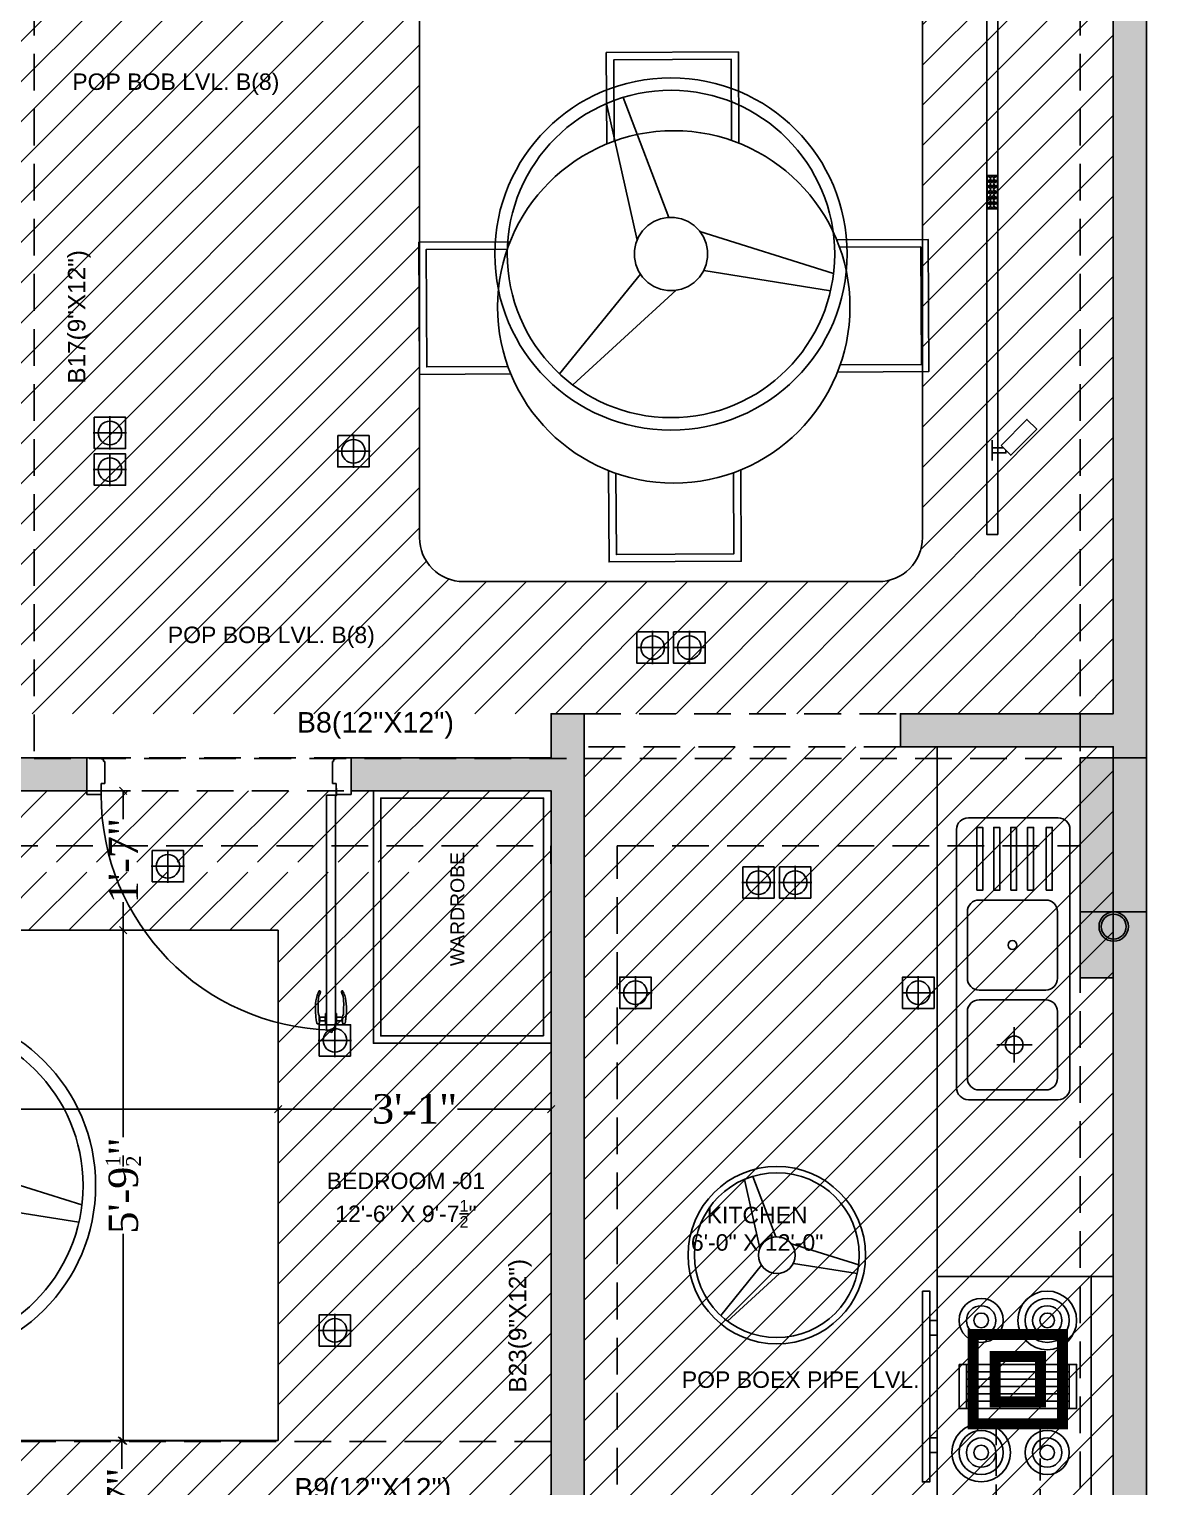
# Model space of a CAD drawing. Extents: x 374263 to 374793, y -84373 to -83661.
# Drawn here: x 374455.9 to 374609.2, y -84208.1 to -84009.5 of the extents above; entities that cross this region are included whole.
import ezdxf
from ezdxf.lldxf.tags import DXFTag

# ---------------------------------------------------------------- set-up
doc = ezdxf.new("R2010")
doc.units = 0
doc.header["$MEASUREMENT"] = 0
doc.header["$PDMODE"] = 34
for name, pattern in [('ACAD_ISO03W100', [30, 12, -18]), ('CONTINOUS', [0]), ('DASH', [0.35, 0.25, -0.1]), ('DASHED2', [0.375, 0.25, -0.125]), ('HIDDEN', [0.375, 0.25, -0.125])]:
    doc.linetypes.add(name, pattern=pattern)
doc.layers.get('0').update_dxf_attribs({"linetype": 'CONTINUOUS'})
doc.layers.get('DEFPOINTS').update_dxf_attribs({"linetype": 'CONTINUOUS'})
for name, color, linetype in [('_DIMENSION', 190, 'CONTINUOUS'), ('_ELEVATION__30', 5, 'CONTINUOUS'), ('_HATCH_253', 253, 'CONTINUOUS'), ('_HIDDEN', 2, 'ACAD_ISO03W100'), ('_TEXT', 3, 'CONTINUOUS'), ('BEAM', 7, 'DASH'), ('CEIL-CENTRE_LINE', 144, 'CENTER2'), ('COLUMN', 2, 'CONTINUOUS'), ('DOOR', 32, 'CONTINUOUS'), ('E-POWER', 3, 'CONTINUOUS'), ('HATCH', 251, 'CONTINUOUS'), ('ILC_LIGHTING', 170, 'CONTINUOUS'), ('KITCHEN_SANITRY', 253, 'CONTINUOUS'), ('TEXT', 3, 'CONTINUOUS'), ('WALL', 10, 'CONTINUOUS')]:
    doc.layers.add(name, color=color, linetype=linetype)
doc.styles.add('6_IN', font='arial.ttf', dxfattribs={"height": 6})
doc.styles.add('DL', font='romantic.ttf', dxfattribs={"height": 4})
doc.styles.add('MOHIT', font='arial.ttf', dxfattribs={"height": 4})
doc.styles.add('TEXT', font='arial.ttf', dxfattribs={"height": 5})
tags = doc.linetypes.add('CENTER2', pattern=[1.125, 0.75, -0.125, 0.125, -0.125]).pattern_tags.tags
tags[10:11] = [DXFTag(74, 4), DXFTag(75, 0), DXFTag(340, '0'), DXFTag(46, 1.0), DXFTag(50, 0.0), DXFTag(44, 0.0), DXFTag(45, 0.0)]
tags[8:9] = [DXFTag(74, 4), DXFTag(75, 0), DXFTag(340, '0'), DXFTag(46, 1.0), DXFTag(50, 0.0), DXFTag(44, 0.0), DXFTag(45, 0.0)]
tags[6:7] = [DXFTag(74, 4), DXFTag(75, 0), DXFTag(340, '0'), DXFTag(46, 1.0), DXFTag(50, 0.0), DXFTag(44, 0.0), DXFTag(45, 0.0)]
tags[4:5] = [DXFTag(74, 4), DXFTag(75, 0), DXFTag(340, '0'), DXFTag(46, 1.0), DXFTag(50, 0.0), DXFTag(44, 0.0), DXFTag(45, 0.0)]
doc.dimstyles.new('SCALE_75', dxfattribs={"dimtxt": 4, "dimasz": 2, "dimexe": 1, "dimexo": 0, "dimgap": 0.5, "dimtad": 0, "dimdec": 1, "dimzin": 3, "dimtxsty": 'MOHIT', "dimblk": 'OBLIQUE', "dimcen": -3, "dimclrd": 7, "dimclre": 7, "dimclrt": 256, "dimazin": 3, "dimtfac": 0.5, "dimtdec": 1, "dimtix": 1, "dimtmove": 0, "dimatfit": 3, "dimtolj": 1, "dimtzin": 0})
pattern_1 = [(45, (0, -1374.215838302858), (-2.740038777097872, 2.740038777097872), [])]

# ---------------------------------------------------------------- blocks, each defined once
blk = doc.blocks.new('HANDLE_')
at = {"color": 25}
for p, q in [((-0.7500000000004547, -1.09139e-11), (0.7500000000004547, 1.09139e-11)), ((-3.842498068636357, -0.8676284369915948), (-3.853216888692712, -0.9166993664020991)), ((-0.7499999999977263, -0.1250000000121645), (-0.7500000000004547, -1.20508e-11)), ((-0.7499999999977263, -0.1250000000121645), (0.7500000000022738, -0.1250000000121645)), ((-0.31193088684131, -0.1339285402199266), (-0.3119308868422195, -0.1250000000121645)), ((0.3032124157793987, -0.9556787557717143), (-0.3032124157766702, -0.9556787557717143)), ((-0.2933930870608492, -0.1524663399978863), (0.2933930870653967, -0.1524663399978863)), ((-0.2499999999986358, -0.902466339997886), (-0.2499999999986358, -0.1524663399978863)), ((-0.2499999999977263, -0.9024663399977724), (0.2500000000022737, -0.9024663399977724)), ((0.2500000000013642, -0.902466339997886), (0.2500000000013642, -0.1524663399977726)), ((0.3032124157793987, -0.9556787557717143), (0.3426731880731495, -0.95135046825294)), ((0.3119308868458575, -0.1339285402199266), (0.3119308868467669, -0.1250000000121645)), ((0.6463932587589625, -1.053500312676419), (0.646393258758053, -1.234952984337382)), ((0.7500000000022738, -0.1250000000121645), (0.7500000000004547, -1.20508e-11))]:
    blk.add_line(p, q, dxfattribs=at)
for centre, radius, start, end in [((-3.778072760740997, -0.9331134917514416), 0.0769159507294752, 167.6781249051478, 262.0686072607006), ((-3.767353940683732, -0.8840425623365034), 0.0769159507294752, 88.24931041742155, 167.6781249085744), ((-0.3009289805590924, -1.419460461631159), 0.4637873270867705, 90.28209423090686, 130.7272898885489), ((-0.2933930870608492, -0.1339285402175392), 0.0185377997804608, 180.0000000073801, 270), ((-0.2499999999986358, -0.9556787557762618), 0.0532124157783414, 90, 179.9999999951015), ((0.2500000000013642, -0.9556787557762618), 0.0532124157783414, 4.8983595e-09, 90), ((0.2933930870653967, -0.1339285402175392), 0.0185377997804608, 270, 359.9999999926198), ((0.415379954731634, -1.423615301906123), 0.477828784213676, 67.39559944381442, 98.75216363580843), ((0.5694773080263076, -1.234952984337155), 0.0769159507294752, 278.1758633467022, 359.9999999994072), ((0.5694773080290361, -1.053500312676192), 0.0769159507294752, 359.9999999998307, 67.39559944375627)]:
    blk.add_arc(centre, radius, start, end, dxfattribs=at)
for points, knots in [([(0.5804156764365871, -1.311087178844559), (0.2404666102843294, -1.359928414367117), (-0.5324436510968554, -1.500316170596986), (-2.807718213423413, -1.583981610057549), (-3.622089301655705, -1.037196674035044), (-3.779623931885451, -1.010556217176142), (-3.788686179886553, -1.009293665094332)], [0.06465077938968, 0.06465077938968, 0.06465077938968, 0.06465077938968, 0.4505205632379475, 1.832325763560979, 2.246212023165044, 2.271789688375158, 2.271789688375158, 2.271789688375158, 2.271789688375158]), ([(-0.6035313947181749, -1.067991453448598), (-0.6098302535333461, -1.068714258614932), (-0.6161585194799954, -1.069431592586282), (-0.7698983168706947, -1.08664164307754), (-0.9305572701600792, -1.099817278792102), (-2.418423520624401, -1.120246660228416), (-2.754086384392849, -1.10592491586908), (-3.055444082143821, -1.039428431763212), (-3.109407603767521, -1.023997047075339), (-3.205341281711751, -0.9890947827407216), (-3.252207411322614, -0.9665128117130732), (-3.367705836836193, -0.9102795760228444), (-3.434128194658569, -0.8767955881079386), (-3.560049150617032, -0.8354699217416055), (-3.607370699731744, -0.8233649423218594), (-3.697280721912193, -0.8102639610380036), (-3.733476652535956, -0.8081261451404771), (-3.765004116617547, -0.8071625141921002)], [0.6671451956050121, 0.6671451956050121, 0.6671451956050121, 0.6671451956050121, 0.6810983110480155, 0.6810983110480155, 1.004570596250969, 1.004570596250969, 1.651515166656878, 1.651515166656878, 1.812419402126525, 1.812419402126525, 1.988170690984935, 1.988170690984935, 2.163921979843344, 2.163921979843344, 2.251194067272754, 2.251194067272754, 2.323653162038147, 2.323653162038147, 2.323653162038147, 2.323653162038147])]:
    blk.add_open_spline(points, degree=3, knots=knots, dxfattribs=at)
blk = doc.blocks.new("D3'")
at = {"layer": 'DOOR', "color": 251}
for p, q in [((-3.364944593389736, 5.08796792857538), (-3.364944593389736, 37.09107455347919)), ((-2.114944593389735, 37.09107455348101), (-3.364944593389736, 37.09107455348101)), ((-2.582151463421723, 37.09107455348101), (-2.582151463421723, 37.42844256444266)), ((-2.114944593389735, 5.08796792857538), (-2.114944593389735, 37.09107455347919)), ((-36.00000000000046, 0), (-36.00000000000046, 5.000000000001818)), ((-34.03367700265244, 5.000000000001818), (-35.99999999999955, 5.000000000001818)), ((-36.00000000000091, 4.750000000000909), (-36, 0.2500000000009095)), ((-36.00000000000091, 4.750000000000909), (-36, 0.2500000000009095)), ((-36.00000000000046, 0.2500000000009095), (-36.00000000000046, 4.750000000000909)), ((-35.5, 5.000000000001818), (-35.5, 5.000000000001818)), ((-34.03367700265244, 5.000000000001818), (-34.03367700265244, 3.500000000001819)), ((-3.364944593389736, 5.08796792857538), (-2.114944593389735, 5.087967928577199)), ((-2.080378661138638, 5.089281034575833), (-2.952244309281923, 5.089281034574012)), ((-2.952244309281923, 5.073297343289596), (-2.952244309281923, 5.089281034574012)), ((-2.082332696775663, 5.073297343291415), (-2.952244309281923, 5.073297343289596)), ((-2.033677002652438, 5.000000000001818), (-2.033677002652438, 3.500000000001819)), ((-2.015983691284418, 5.006948337801077), (-2.015983691284418, 4.137036725293)), ((-2.015983691284418, 4.137036725293), (-2, 4.137036725293)), ((-2, 5.008902373436285), (-2, 4.137036725293)), ((-2.000000000000909, 5.000000000001818), (0, 5.000000000001818)), ((-0.75, 5.000000000001818), (-0.75, 5.000000000001818)), ((-0.75, 5.000000000001818), (-0.75, 5.000000000001818)), ((0, 0), (0, 5.000000000001818)), ((-4.547e-13, 0.2500000000045475), (-4.547e-13, 4.750000000004545)), ((-9.095e-13, 4.750000000007275), (0, 0.250000000007276)), ((-34.03367700265244, 3.500000000003637), (-33.53367700265244, 3.500000000001819)), ((-33.53367700265244, 3.500000000003637), (-33.53367700265244, 0.500000000003638)), ((-2.033677002652438, 3.500000000003637), (-2.533677002652437, 3.500000000001819)), ((-2.533677002652437, 3.500000000003637), (-2.533677002652437, 0.500000000003638)), ((-34.03367700265244, 1.819e-12), (-36.00000000000046, 0)), ((-34.03367700265244, 0.1381389938869688), (-34.03367700265244, 1.819e-12)), ((-33.53367700265244, 0.500000000001819), (-33.67181599653668, 0.500000000001819)), ((-2.533677002652437, 0.500000000001819), (-2.395538008768198, 0.500000000001819)), ((-2.033677002652438, 0.1381389938869688), (-2.033677002652438, 1.819e-12)), ((-2.033677002652438, 1.819e-12), (0, 0))]:
    blk.add_line(p, q, dxfattribs=at)
blk.add_circle((-2.015983691284644, 5.073297343291415), 0.0663490054912472, dxfattribs=at)
for centre, radius, start, end in [((-2.001500999663903, 5.06734061591726), 32.03224678733896, 91.32096415422062, 180.1204516170646), ((-2.582151463421951, 37.09107455348101), 0.3373680109623365, 90, 180), ((-34.03367700265267, 0.500000000001819), 0.3618609855343493, 269.9999999999479, 0), ((-2.033677002652666, 0.500000000001819), 0.3618609855343493, 180, 270.0000000000521)]:
    blk.add_arc(centre, radius, start, end, dxfattribs=at)
at = {"layer": 'DOOR', "color": 251, "extrusion": (0, 0, -1), "zscale": -1, "rotation": 90}
blk.add_blockref('HANDLE_', (3.364944593378821, 35.59107455347919), dxfattribs=at)
at = {"layer": 'DOOR', "color": 251, "rotation": 90}
blk.add_blockref('HANDLE_', (-2.114944593400648, 35.59107455347919), dxfattribs=at)
blk = doc.blocks.new('RANGE-OVEN_-_30_IN_TOP')
at = {"layer": 'KITCHEN_SANITRY'}
for p, q in [((0, -3), (30, -3)), ((12, -6), (18, -6)), ((13, -19.999996), (13, -6)), ((14, -6), (14, -19.999996)), ((15, -19.999996), (15, -6)), ((16, -6), (16, -19.999996)), ((17, -19.999996), (17, -6)), ((18, -19.999996), (12, -19.999996)), ((6.000000000000003, -23.99999600000001), (6.000000000000003, -24.999996)), ((8.000000000000002, -24.999996), (8.000000000000002, -23.99999600000001)), ((22.00000000000001, -24.999996), (22.00000000000001, -23.99999600000001)), ((24, -23.99999600000001), (24, -24.999996))]:
    blk.add_line(p, q, dxfattribs=at)
for points in [[(0, -23.99999600000001), (0, 0), (30, 0), (30, -23.99999600000001)], [(12, -20.999996), (12, -5), (18, -5), (18, -20.999996)], [(2.000000000000003, -25.999996), (2.000000000000003, -24.999996), (28.00000000000001, -24.999996), (28.00000000000001, -25.999996)]]:
    blk.add_lwpolyline(points, close=True, dxfattribs=at)
for centre, radius in [((6.000000000000003, -9.000000199999997), 4), ((6.000000000000003, -9.000000199999997), 3), ((6.000000000000003, -9.000000199999997), 2), ((24, -9.000000199999997), 3), ((24, -9.000000199999997), 2), ((6.000000000000003, -9.000000199999997), 1), ((24, -9.000000199999997), 1), ((6.000000000000003, -18), 3), ((24, -18), 4), ((24, -18), 3), ((6.000000000000003, -18), 2), ((6.000000000000003, -18), 1), ((24, -18), 2), ((24, -18), 1)]:
    blk.add_circle(centre, radius, dxfattribs=at)
blk = doc.blocks.new('IUGUR6R')
at = {"layer": 'HATCH'}
h = blk.add_hatch(color=252, dxfattribs=at)
h.dxf.hatch_style = 1
h.paths.add_polyline_path([(363315.4332849515, -82848.4428128049), (363315.4332849514, -82827.4428128141), (363324.4332849514, -82827.4428128141), (363324.4332849515, -82848.4428128049)])
at = {"layer": 'COLUMN', "ltscale": 10}
blk.add_lwpolyline([(363315.4332849515, -82848.4428128049), (363315.4332849514, -82827.4428128141), (363324.4332849514, -82827.4428128141), (363324.4332849515, -82848.4428128049)], close=True, dxfattribs=at)
blk = doc.blocks.new('A$C65C017E6')
at = {"layer": 'KITCHEN_SANITRY'}
for p, q in [((9.827947829007824, 6.327682716511843), (9.827947829007824, 12.32768271651184)), ((6.858812174221383, 9.32768271651184), (12.85881217422138, 9.32768271651184))]:
    blk.add_line(p, q, dxfattribs=at)
for points in [[(17.29808802173465, -8.6335239757e-06, 0.4142135623730951), (19.29808802173466, 1.999991366476024), (19.29808802173466, 45.99999136647602, 0.4142135623730951), (17.29808802173465, 47.99999136647602), (1.99998815562685, 47.99999136647602, 0.4142135623730951), (-1.18443731481e-05, 45.99999136647602), (-1.18443731481e-05, 1.999991366476024, 0.4142135623730951), (1.99998815562685, -8.6335239757e-06)], [(3.837449339493103, 33.99724689973118, 0.4142135623730951), (1.837449339493105, 31.99724689973118), (1.837449339493105, 20.65537406654767, 0.4142135623730951), (3.837449339493103, 18.65537406654766), (15.17932217267844, 18.65537406654766, 0.4142135623730951), (17.17932217267844, 20.65537406654767), (17.17932217267844, 31.99724689973118, 0.4142135623730951), (15.17932217267844, 33.99724689973118)], [(3.837449339493103, 1.656746299920995, -0.4142135623730951), (1.837449339493105, 3.656746299920995), (1.837449339493105, 14.99861913310451, -0.4142135623730951), (3.837449339493103, 16.99861913310451), (15.17932217267844, 16.99861913310451, -0.4142135623730951), (17.17932217267844, 14.99861913310451), (17.17932217267844, 3.656746299920995, -0.4142135623730951), (15.17932217267844, 1.656746299920995)]]:
    blk.add_lwpolyline(points, format="xyb", close=True, dxfattribs=at)
for points in [[(3.456368150194975, 35.65400183317434), (3.456368150194975, 35.65400183317434), (3.456368150194975, 46.34323643303286), (3.456368150194975, 46.34323643303286), (4.464477061041177, 46.34323643303286), (4.464477061041177, 46.34323643303286), (4.464477061041177, 35.65400183317434), (4.464477061041177, 35.65400183317434)], [(6.336680970531233, 35.65400183317434), (6.336680970531233, 35.65400183317434), (6.336680970531233, 46.34323643303286), (6.336680970531233, 46.34323643303286), (7.344789881377437, 46.34323643303286), (7.344789881377437, 46.34323643303286), (7.344789881377437, 35.65400183317434), (7.344789881377437, 35.65400183317434)], [(9.216993790863851, 35.65400183317434), (9.216993790863851, 35.65400183317434), (9.216993790863851, 46.34323643303286), (9.216993790863851, 46.34323643303286), (10.22510270171006, 46.34323643303286), (10.22510270171006, 46.34323643303286), (10.22510270171187, 35.65400183317434), (10.22510270171187, 35.65400183317434)], [(12.09730661120011, 35.65400183317434), (12.09730661120011, 35.65400183317434), (12.09730661120011, 46.34323643303286), (12.09730661120011, 46.34323643303286), (13.10541552204631, 46.34323643303286), (13.10541552204631, 46.34323643303286), (13.10541552204631, 35.65400183317434), (13.10541552204631, 35.65400183317434)], [(15.26564981714727, 35.65400183317434), (15.26564981714727, 35.65400183317434), (15.26564981714727, 46.34323643303286), (15.26564981714727, 46.34323643303286), (16.27375872799348, 46.34323643303286), (16.27375872799348, 46.34323643303286), (16.27375872799348, 35.65400183317434), (16.27375872799348, 35.65400183317434)]]:
    blk.add_lwpolyline(points, close=True, dxfattribs=at)
for centre, radius in [((9.508385756083953, 26.32631048313851), 0.75), ((9.824734976742542, 9.32768271651184), 1.5)]:
    blk.add_circle(centre, radius, dxfattribs=at)
blk = doc.blocks.new('R_W_P')
h = blk.add_hatch(color=5)
edge = h.paths.add_edge_path()
edge.add_arc((0.5650995811330155, -0.5738365855424205), 1.09365611150203, 46.97891212682749, 148.3522443334496)
edge.add_arc((-1.296937221214949, 0.5738365855370386), 1.09365611150203, 226.9789121268035, 328.3522443334053, ccw=False)
edge.add_arc((-0.365918820044812, 0), 1.692307692307715, 7.665578230314793, 187.6655782302262, ccw=False)
for radius in [2.000000000000025, 1.692307692307715]:
    blk.add_circle((-0.365918820044812, 0), radius)
blk = doc.blocks.new('GTGT')
at = {"layer": '_HATCH_253', "ltscale": 12}
h = blk.add_hatch(color=251, dxfattribs=at)
h.dxf.hatch_style = 1
h.paths.add_polyline_path([(367154.9102368082, -82872.52677304824), (367154.9102368082, -82877.27676515239), (367124.3397711361, -82877.27676554132), (367124.339771136, -82872.52677343717), (367103.2936535343, -82872.52677343716), (367103.29361049, -82868.02677340235), (367098.7931801061, -82868.02677340788), (367098.7931800766, -82850.02590491815), (367103.2934383046, -82850.02590491262), (367103.2931800512, -82823.02720459795), (367103.2931800471, -82823.02677335068), (367152.8030429758, -82823.02677335622), (367152.8030429764, -82818.52677335622), (367103.2930549289, -82818.52677335622), (367103.2930549289, -82703.02677335622), (367189.9697903104, -82703.02677335616), (367189.9697903104, -82698.52677335616), (367178.2930727279, -82698.52677335619), (367178.2930549672, -82598.24072559718), (367173.7930549289, -82598.02434133648), (367173.7930549289, -82698.5261128873), (367098.7937429174, -82698.52611288725), (367098.7930549243, -82557.52677335619), (367115.2930549289, -82557.52677335619), (367115.2930549289, -82553.02677335622), (367103.2930549198, -82553.02677335622), (367102.4044610281, -82496.02677335619), (367169.2930518665, -82496.02677335619), (367169.2930518665, -82553.02676110645), (367151.2930549289, -82553.02677335619), (367151.2930549289, -82557.52677335622), (367173.7930549243, -82557.52677335622), (367173.793054929, -82559.07729268054), (367178.2930549289, -82559.07734643227), (367178.2930447116, -82467.02944128621), (367173.7930549243, -82467.02852750702), (367173.7930549243, -82491.52594530841), (367173.7930549243, -82491.57677335621), (367098.7930552755, -82491.52594530124), (367098.7930549289, -82431.52677335622), (367102.4831685448, -82431.52677335622), (367102.4831685448, -82427.01457387483), (367098.6732821608, -82427.01396078014), (367098.6894921752, -82403.52677335622), (367129.1887950877, -82403.52677335612), (367129.1887950877, -82427.01747047149), (367129.1887950877, -82427.01808356617), (367120.4831685448, -82427.01747047149), (367120.4831685448, -82431.52677335622), (367173.7930549291, -82431.52677335622), (367173.7930549291, -82436.02677335622), (367178.2930549291, -82436.02677335622), (367178.2930549291, -82427.02677335622), (367133.6849342408, -82427.01880709405), (367133.6887945086, -82399.03097262213), (367103.2431451681, -82399.02677335622), (367103.342966418, -82280.02471294171), (367105.7992928159, -82280.02677335622), (367152.9020962794, -82280.02677335622), (367152.9020962794, -82275.52677330651), (367094.2930549289, -82275.52677335622), (367094.2930549289, -82881.52677335622), (367191.719405025, -82881.52677335622), (367191.7194050239, -82868.02677226064), (367187.2194050311, -82868.02677166574), (367187.21940503, -82872.52677284226)])
h = blk.add_hatch(color=251, dxfattribs=at)
h.dxf.hatch_style = 1
h.paths.add_polyline_path([(367212.793054929, -82275.52677336917), (367221.793054929, -82275.52677335622), (367221.7930549416, -82283.7767733508), (367217.2930549235, -82283.7767733508), (367217.293054929, -82280.02677335622), (367212.7930549264, -82280.02677335366)])
h.paths.add_polyline_path([(367217.2930546341, -82304.7767733508), (367221.7930549525, -82304.7767733508), (367221.793054929, -82307.52677335622), (367226.2930535841, -82307.52677258023), (367226.2930535135, -82312.02677258023), (367221.793054929, -82312.02677335622), (367221.7930549285, -82434.52677335628), (367217.2930549285, -82434.52677335628), (367217.2930549291, -82431.52677335619), (367214.2930549291, -82431.52677335622), (367214.2930549291, -82427.02677335622), (367217.293054929, -82427.02677335622)])
edge = h.paths.add_edge_path()
edge.add_line((367329.7930549288, -82726.65945583295), (367329.7930549288, -82697.02677335619))
edge.add_line((367329.7930549288, -82697.02677335619), (367300.79304473, -82697.02677335616))
edge.add_line((367300.79304473, -82697.02677335616), (367300.79304473, -82692.52677335616))
edge.add_line((367300.79304473, -82692.52677335616), (367329.79304473, -82692.52677335619))
edge.add_line((367329.79304473, -82692.52677335619), (367329.7930447299, -82479.52677335619))
edge.add_line((367329.7930447299, -82479.52677335619), (367217.2930549291, -82479.52677335619))
edge.add_line((367217.2930549291, -82479.52677335619), (367217.2930549285, -82470.52677335622))
edge.add_line((367217.2930549285, -82470.52677335622), (367221.7930549285, -82470.52677335622))
edge.add_line((367221.7930549285, -82470.52677335622), (367221.7930549287, -82475.02677335622))
edge.add_line((367221.7930549287, -82475.02677335622), (367329.7930549288, -82475.02677335635))
edge.add_line((367329.7930549288, -82475.02677335635), (367329.7935345143, -82313.5255941565))
edge.add_line((367329.7935345143, -82313.5255941565), (367325.2930549289, -82313.52559415647))
edge.add_line((367325.2930549289, -82313.52559415647), (367325.293054929, -82288.02677335622))
edge.add_line((367325.293054929, -82288.02677335622), (367278.2930549289, -82288.02677335622))
edge.add_line((367278.2930549289, -82288.02677335622), (367278.2930549288, -82312.02677335622))
edge.add_line((367278.2930549288, -82312.02677335622), (367262.2930535605, -82312.02677335622))
edge.add_line((367262.2930535605, -82312.02677335622), (367262.2930535605, -82307.52677335622))
edge.add_line((367262.2930535605, -82307.52677335622), (367273.7930549289, -82307.52677335624))
edge.add_line((367273.7930549289, -82307.52677335624), (367273.7930549289, -82283.52677335622))
edge.add_line((367273.7930549289, -82283.52677335622), (367334.2930549291, -82283.52677335622))
edge.add_line((367334.2930549291, -82283.52677335622), (367334.2932020692, -82845.52677335622))
edge.add_line((367334.2932020692, -82845.52677335622), (367318.793054958, -82845.52677339004))
edge.add_line((367318.793054958, -82845.52677339004), (367318.793054958, -82841.0267733224))
edge.add_line((367318.793054958, -82841.0267733224), (367325.293047143, -82841.02677335622))
edge.add_line((367325.293047143, -82841.02677335622), (367329.7930549289, -82841.02677335622))
edge.add_line((367329.7930549289, -82841.02677335622), (367329.7930549289, -82816.26136971677))
h = blk.add_hatch(color=251, dxfattribs=at)
h.dxf.hatch_style = 1
h.paths.add_polyline_path([(367329.7930549288, -82719.52559414729), (367329.7930549288, -82697.02677335619), (367300.79304473, -82697.02677335616), (367300.79304473, -82692.52677335616), (367329.79304473, -82692.52677335619), (367329.7930447299, -82478.02677335619), (367217.2930549291, -82478.02677335619), (367217.2930549285, -82470.52677335622), (367221.7930549285, -82470.52677335622), (367221.7930549287, -82473.52677335624), (367329.7930549288, -82473.52677335637), (367329.7935345143, -82313.5255941565), (367325.2930549289, -82313.52559415647), (367325.2930549289, -82288.02677335622), (367278.2930549288, -82288.02677335622), (367278.2930549288, -82312.02677335622), (367262.2930535605, -82312.02677335622), (367262.2930535605, -82307.52677335622), (367273.7930549289, -82307.52677335624), (367273.7930549289, -82283.52677335622), (367334.2930549291, -82283.52677335622), (367334.2932020692, -82845.52677335622), (367318.793054958, -82845.52677339004), (367318.793054958, -82841.0267733224), (367325.293047143, -82841.02677335622), (367329.7930549289, -82841.02677335622), (367329.7930549289, -82824.5255942843), (367325.2935371652, -82824.5255942843), (367325.2935371652, -82815.5255942843), (367329.7930549289, -82815.5255942843), (367329.7930549288, -82728.52559414729), (367325.2935242965, -82728.52559414729), (367325.2935242965, -82719.52559414729)])
h = blk.add_hatch(color=251, dxfattribs=at)
h.dxf.hatch_style = 1
h.paths.add_polyline_path([(367257.7035026902, -82692.52677335622), (367257.7035026902, -82841.02677335622), (367264.6567023412, -82841.02677335622), (367264.6567023412, -82845.52677335622), (367253.2035026902, -82845.52677335622), (367253.2035026902, -82823.02677335625), (367249.293058301, -82823.02677335622), (367249.293058301, -82818.52677335625), (367253.2035026901, -82818.52677335625), (367253.2035026902, -82703.02677335619), (367225.9673045389, -82703.02677335613), (367225.9673045389, -82698.52677335613), (367253.2035026901, -82698.5267733562), (367253.2035026901, -82692.52677335622)])
at = {"layer": '_HATCH_253', "color": 251, "ltscale": 12}
for points in [[(367178.2930549289, -82598.02434133648), (367178.2930727279, -82698.52677335619), (367189.9697903104, -82698.52677335616), (367189.9697903104, -82703.02677335616), (367103.2930549289, -82703.02677335622), (367103.2930549289, -82818.52677335622), (367152.8030429761, -82818.52677335622), (367152.8030429761, -82823.02677335622), (367103.2931800471, -82823.02677335068), (367103.2936535343, -82872.52677343716), (367187.2198785043, -82872.52677222577), (367187.2197850198, -82872.52677226062), (367187.2198785043, -82872.52677226062)], [(367334.2930549291, -82283.52677335622), (367334.2932020692, -82845.52677335622), (367318.793054958, -82845.52677339004), (367318.793054958, -82841.0267733224), (367325.293047143, -82841.02677335622), (367329.7930549289, -82841.02677335622), (367329.7930549289, -82824.5255942843), (367325.2935371652, -82824.5255942843), (367325.2935371652, -82815.5255942843), (367329.7930549289, -82815.5255942843), (367329.7930549288, -82728.52559414729), (367325.2935242965, -82728.52559414729), (367325.2935242965, -82719.52559414729), (367329.7930549288, -82719.52559414729), (367329.7930549288, -82697.02677335619), (367300.79304473, -82697.02677335616), (367300.79304473, -82692.52677335616), (367329.79304473, -82692.52677335619), (367329.7930447299, -82478.02677335619)]]:
    blk.add_lwpolyline(points, dxfattribs=at)
at = {"layer": '_HATCH_253', "ltscale": 20}
for points in [[(367260.8056493507, -82614.91337252877), (367260.7391985237, -82602.47297770204), (367278.7389417409, -82602.3768314108), (367278.805392568, -82614.81722623756)], [(367261.8036116247, -82614.52921493558), (367261.7445257186, -82603.46762197561), (367277.7442974673, -82603.38215860567), (367277.8033833734, -82614.44375156565)], [(367247.628009741, -82628.23254584047), (367235.1876149141, -82628.2989966675), (367235.2837612054, -82646.29873988486), (367247.7241560321, -82646.2322890578)], [(367292.1245658798, -82627.99486584729), (367304.5649607066, -82627.92841502023), (367304.6611069978, -82645.92815823757), (367292.2207121711, -82645.99460906471)], [(367292.5087234729, -82628.99282812135), (367303.5703164329, -82628.93374221522), (367303.6557798028, -82644.93351396394), (367292.5941868429, -82644.99259987008)], [(367247.254535069, -82629.2345550351), (367236.1929421091, -82629.29364094127), (367236.278405479, -82645.29341268999), (367247.339998439, -82645.23432678386)], [(367261.0433293438, -82659.40992866759), (367261.109780171, -82671.85032349438), (367279.1095233883, -82671.75417720323), (367279.0430725612, -82659.31378237644)], [(367262.0453385385, -82659.78340333953), (367262.1044244446, -82670.84499629936), (367278.1041961934, -82670.75953292943), (367278.0451102871, -82659.6979399696)]]:
    blk.add_lwpolyline(points, dxfattribs=at)
at = {"layer": '_HATCH_253', "color": 251, "ltscale": 12}
blk.add_lwpolyline([(367257.7035026902, -82692.52677335622), (367257.7035026902, -82841.02677335622), (367264.6567023412, -82841.02677335622), (367264.6567023412, -82845.52677335622), (367253.2035026902, -82845.52677335622), (367253.2035026902, -82823.02677335625), (367249.293058301, -82823.02677335622), (367249.293058301, -82818.52677335625), (367253.2035026901, -82818.52677335625), (367253.2035026902, -82703.02677335619), (367225.9673045389, -82703.02677335613), (367225.9673045389, -82698.52677335613), (367253.2035026901, -82698.5267733562), (367253.2035026901, -82692.52677335622)], close=True, dxfattribs=at)
at = {"layer": '_HATCH_253', "color": 251, "linetype": 'DASHED2', "ltscale": 20}
for points in [[(367300.79304473, -82697.02677335616), (367257.7035026902, -82697.02677335619), (367257.7035026902, -82692.52677335622), (367300.79304473, -82692.52677335616)], [(367189.9697903104, -82703.02677335616), (367225.9673045389, -82703.02677335616), (367225.9673045389, -82698.52677335616), (367189.9697903104, -82698.52677335616)]]:
    blk.add_lwpolyline(points, close=True, dxfattribs=at)
at = {"layer": '_HATCH_253', "color": 251, "ltscale": 10}
blk.add_lwpolyline([(367305.7930549291, -82697.02677335618), (367305.7930549289, -82817.02677335622), (367289.7035026902, -82817.02677335622), (367289.7035026902, -82841.02677335622), (367329.7930549289, -82841.02677335622), (367329.7930549289, -82697.02677335618)], close=True, dxfattribs=at)
at = {"layer": '_HATCH_253', "color": 251, "ltscale": 0.2}
for points in [[(367253.2035026902, -82737.41356183201), (367229.0245045031, -82737.41356183201), (367229.0245045031, -82703.02677335619), (367253.2035026902, -82703.02677335619)], [(367252.2035026902, -82736.41356183201), (367230.0245045031, -82736.41356183201), (367230.0245045031, -82704.02677335619), (367252.2035026902, -82704.02677335619)]]:
    blk.add_lwpolyline(points, close=True, dxfattribs=at)
at = {"layer": '_HATCH_253', "ltscale": 20}
blk.add_circle((367269.9243609559, -82637.1135774526), 24, dxfattribs=at)
at = {"layer": '_HATCH_253', "color": 251}
blk.add_blockref('IUGUR6R', (4009.860239345056, 128.9172186576179), dxfattribs=at)
at = {"layer": '_HATCH_253', "color": 251, "ltscale": 10, "xscale": -0.9999309507931979, "yscale": 0.9999309507931979, "zscale": 0.9999309507931979, "rotation": 180}
blk.add_blockref("D3'", (367225.9673045389, -82698.52677335622), dxfattribs=at)
at = {"layer": '_HATCH_253', "color": 251, "ltscale": 10, "xscale": 0.8, "yscale": 0.8, "zscale": 0.8}
blk.add_blockref('A$C65C017E6', (367308.4464561696, -82745.09966843718), dxfattribs=at)
at = {"layer": '_HATCH_253', "color": 251, "extrusion": (0, 0, -1), "xscale": -0.9999999999999989, "zscale": -0.9999999999999989, "rotation": 358.7661657752257}
blk.add_blockref('R_W_P', (-367330.2129610137, -82721.5172511731), dxfattribs=at)
at = {"layer": '_HATCH_253', "color": 251, "rotation": 270}
blk.add_blockref('RANGE-OVEN_-_30_IN_TOP', (367329.7930549289, -82769.17014535237), dxfattribs=at)
at = {"layer": '_HATCH_253', "color": 251, "insert": (367239.5067387868, -82719.13646058974), "char_height": 1.890445888053592, "width": 79.8662308165194, "attachment_point": 2, "rotation": 89.99999999999999, "style": 'TEXT'}
blk.add_mtext('{\\A1;WARDROBE}', dxfattribs=at)
at = {"layer": '_HATCH_253', "color": 251, "char_height": 2.242139876148006, "width": 25.3152430196307, "attachment_point": 8, "style": 'TEXT'}
for s, insert in [('\\A1;BEDROOM -01\\P12\'-6" X 9\'-7{\\H0.7x;\\S1/2;}"', (367233.4468587758, -82762.53379166665)), ('\\A1;KITCHEN\\P6\'-0" X 12\'-0"', (367281.2789155045, -82765.70354579756))]:
    blk.add_mtext(s, dxfattribs=dict(at, insert=insert))
blk = doc.blocks.new('CONCEALED_LIGHTS')
at = {"linetype": 'BYBLOCK', "ltscale": 0.1}
blk.add_lwpolyline([(1575.838858630336, -26814.89776304929), (1579.838858630336, -26814.89776304929), (1579.838858630336, -26810.89776304929), (1575.838858630336, -26810.89776304929)], close=True, dxfattribs=at)
for points in [[(1577.838858630334, -26815.01908339285), (1577.838858630337, -26810.77644270573)], [(1575.717538286775, -26812.89776304929), (1579.960178973895, -26812.89776304929)]]:
    blk.add_lwpolyline(points, dxfattribs=at)
blk.add_circle((1577.838858630336, -26812.89776304929), 1.5, dxfattribs=at)
blk = doc.blocks.new('F_VC_X')
at = {"layer": '_ELEVATION__30', "ltscale": 0.3, "const_width": 1.5}
for points in [[(123990.3676447044, -138379.5061914127), (124002.5127589444, -138379.5061914127), (124002.5127589444, -138391.6513056527), (123990.3676447044, -138391.6513056527)], [(123993.3676447044, -138382.5061914127), (123999.5127589444, -138382.5061914127), (123999.5127589444, -138388.6513056527), (123993.3676447044, -138388.6513056527)]]:
    blk.add_lwpolyline(points, close=True, dxfattribs=at)
blk = doc.blocks.new('CF')
at = {"layer": 'E-POWER'}
for p, q in [((-8.774082959804218, 20.49476412631338), (-4.624768626163132, 1.872461116116028)), ((-0.2910264220117824, 4.98095363345783), (-6.527059153537266, 21.31706797782681)), ((22.13602786118281, -2.648803328534996), (3.933983204784454, 3.068936561983719)), ((-4.168119172201841, -2.74251308899693), (-15.19759282885934, -16.31113302771701)), ((4.459145592903951, -2.238440541586897), (21.72465198434656, -5.005934947148489)), ((-13.36194490359048, -17.84596079825133), (0.6907854140736163, -4.941397675625922))]:
    blk.add_line(p, q, dxfattribs=at)
blk.add_circle((0, 0), 24, dxfattribs=at)
for major_axis, ratio, start_param, end_param in [((-22.29393265486237, 0.0213383880196572), 0.9999999998009174, 3.14254979210089, 9.425735099280477), ((3.528072807996227, 3.528072807996227), 0.9999999999969872, 5.497787143780628, 11.78097245096021)]:
    blk.add_ellipse((0, 0), major_axis=major_axis, ratio=ratio, start_param=start_param, end_param=end_param, dxfattribs=at)
blk = doc.blocks.new('_OBLIQUE')
at = {"color": 0, "linetype": 'BYBLOCK'}
blk.add_line((-0.5, -0.5), (0.5, 0.5), dxfattribs=at)
blk = doc.blocks.new('*D44')
at = {"layer": '_DIMENSION', "color": 7, "ltscale": 12}
for p, q in [((374468.6826955249, -84132.25927122691), (374469.6826955279, -84132.25927122691)), ((374468.6826955279, -84132.25927122691), (374468.6826955279, -84160.45567804712)), ((374468.6826955279, -84201.81480676083), (374468.6826955279, -84173.6183999406)), ((374485.0547145507, -84201.81480676083), (374467.6826955279, -84201.81480676083))]:
    blk.add_line(p, q, dxfattribs=at)
at = {"layer": 'DEFPOINTS', "color": 0, "linetype": 'CONTINOUS', "ltscale": 12}
for p in [(374468.6826955249, -84132.25927122691), (374468.6826955279, -84201.81480676083), (374485.0547145507, -84201.81480676083)]:
    blk.add_point(p, dxfattribs=at)
at = {"layer": '_DIMENSION', "color": 7, "linetype": 'CONTINOUS', "ltscale": 12}
for p, rotation in [((374468.6826955279, -84132.25927122691), 90), ((374468.6826955279, -84201.81480676083), 270)]:
    blk.add_blockref('_OBLIQUE', p, dxfattribs=dict(at, rotation=rotation))
at = {"layer": '_DIMENSION', "linetype": 'CONTINOUS', "ltscale": 12, "insert": (374468.6826955279, -84167.03703899396), "char_height": 4, "attachment_point": 5, "rotation": 90, "style": 'DL'}
blk.add_mtext('\\A1;5\'-9{\\H0.5x;\\S1/2;}"', dxfattribs=at)
blk = doc.blocks.new('*D41')
at = {"layer": '_DIMENSION', "color": 7, "ltscale": 12}
for p, q in [((374396.0390577912, -84156.61093545509), (374396.0390577912, -84155.61093545509)), ((374489.7705073653, -84156.61093545509), (374489.7705073653, -84155.61093545509)), ((374396.0390577912, -84156.61093545509), (374440.0270638458, -84156.61093545509)), ((374489.7705073653, -84156.61093545509), (374453.2548744966, -84156.61093545509))]:
    blk.add_line(p, q, dxfattribs=at)
at = {"layer": 'DEFPOINTS', "color": 0, "linetype": 'CONTINOUS', "ltscale": 12}
for p in [(374396.0390577912, -84156.61093545509), (374489.7705073653, -84156.61093545509), (374489.7705073653, -84156.61093545509)]:
    blk.add_point(p, dxfattribs=at)
at = {"layer": '_DIMENSION', "color": 7, "linetype": 'CONTINOUS', "ltscale": 12, "rotation": 180}
blk.add_blockref('_OBLIQUE', (374396.0390577912, -84156.61093545509), dxfattribs=at)
at = {"layer": '_DIMENSION', "color": 7, "linetype": 'CONTINOUS', "ltscale": 12}
blk.add_blockref('_OBLIQUE', (374489.7705073653, -84156.61093545509), dxfattribs=at)
at = {"layer": '_DIMENSION', "linetype": 'CONTINOUS', "ltscale": 12, "insert": (374446.6409691712, -84156.61093545509), "char_height": 4, "attachment_point": 5, "style": 'DL'}
blk.add_mtext('\\A1;7\'-9{\\H0.5x;\\S1/2;}"', dxfattribs=at)
blk = doc.blocks.new('*D42')
at = {"layer": '_DIMENSION', "color": 7, "ltscale": 12}
for p, q in [((374489.7705073653, -84156.61093545509), (374489.7705073653, -84155.61093545509)), ((374489.7705073653, -84156.61093545509), (374502.5251697205, -84156.61093545509)), ((374526.9780569277, -84156.61093545509), (374514.2233945726, -84156.61093545509)), ((374526.9780569277, -84156.53321964206), (374526.9780569277, -84157.61093545509))]:
    blk.add_line(p, q, dxfattribs=at)
at = {"layer": 'DEFPOINTS', "color": 0, "linetype": 'CONTINOUS', "ltscale": 12}
for p in [(374489.7705073653, -84156.61093545509), (374526.9780569277, -84156.53321964206), (374526.9780569277, -84156.61093545509)]:
    blk.add_point(p, dxfattribs=at)
at = {"layer": '_DIMENSION', "color": 7, "linetype": 'CONTINOUS', "ltscale": 12, "rotation": 180}
blk.add_blockref('_OBLIQUE', (374489.7705073653, -84156.61093545509), dxfattribs=at)
at = {"layer": '_DIMENSION', "color": 7, "linetype": 'CONTINOUS', "ltscale": 12}
blk.add_blockref('_OBLIQUE', (374526.9780569277, -84156.61093545509), dxfattribs=at)
at = {"layer": '_DIMENSION', "linetype": 'CONTINOUS', "ltscale": 12, "insert": (374508.3742821466, -84156.61093545509), "char_height": 4, "attachment_point": 5, "style": 'DL'}
blk.add_mtext('\\A1;3\'-1"', dxfattribs=at)
blk = doc.blocks.new('*D43')
at = {"layer": '_DIMENSION', "color": 7, "ltscale": 12}
for p, q in [((374467.7827708191, -84201.75927122727), (374469.4810982192, -84201.75927122727)), ((374468.4810982192, -84201.75927122727), (374468.4810982192, -84205.60561766203)), ((374468.4810982192, -84220.75965640448), (374468.4810982192, -84216.91330996972)), ((374468.4819983577, -84220.75965640448), (374467.4810982192, -84220.75965640448))]:
    blk.add_line(p, q, dxfattribs=at)
at = {"layer": 'DEFPOINTS', "color": 0, "linetype": 'CONTINOUS', "ltscale": 12}
for p in [(374467.7827708191, -84201.75927122727), (374468.4810982192, -84201.75927122727), (374468.4819983577, -84220.75965640448)]:
    blk.add_point(p, dxfattribs=at)
at = {"layer": '_DIMENSION', "color": 7, "linetype": 'CONTINOUS', "ltscale": 12}
for p, rotation in [((374468.4810982192, -84201.75927122727), 90), ((374468.4810982192, -84220.75965640448), 270)]:
    blk.add_blockref('_OBLIQUE', p, dxfattribs=dict(at, rotation=rotation))
at = {"layer": '_DIMENSION', "linetype": 'CONTINOUS', "ltscale": 12, "insert": (374468.4810982192, -84211.25946381598), "char_height": 4, "attachment_point": 5, "rotation": 90, "style": 'DL'}
blk.add_mtext('\\A1;1\'-7"', dxfattribs=at)
blk = doc.blocks.new('*D45')
at = {"layer": '_DIMENSION', "color": 7, "ltscale": 12}
for p, q in [((374465.681980397, -84113.25927122685), (374469.6826955281, -84113.25927122685)), ((374468.6826955281, -84113.25927122685), (374468.6826955281, -84117.10542507304)), ((374468.6826955281, -84132.25927122691), (374468.6826955281, -84128.41311738073)), ((374468.6826955249, -84132.25927122691), (374469.6826955281, -84132.25927122691))]:
    blk.add_line(p, q, dxfattribs=at)
at = {"layer": 'DEFPOINTS', "color": 0, "linetype": 'CONTINOUS', "ltscale": 12}
for p in [(374465.681980397, -84113.25927122685), (374468.6826955281, -84113.25927122685), (374468.6826955249, -84132.25927122691)]:
    blk.add_point(p, dxfattribs=at)
at = {"layer": '_DIMENSION', "color": 7, "linetype": 'CONTINOUS', "ltscale": 12}
for p, rotation in [((374468.6826955281, -84113.25927122685), 90), ((374468.6826955281, -84132.25927122691), 270)]:
    blk.add_blockref('_OBLIQUE', p, dxfattribs=dict(at, rotation=rotation))
at = {"layer": '_DIMENSION', "linetype": 'CONTINOUS', "ltscale": 12, "insert": (374468.6826955281, -84122.75927122698), "char_height": 4, "attachment_point": 5, "rotation": 90, "style": 'DL'}
blk.add_mtext('\\A1;1\'-7"', dxfattribs=at)
blk = doc.blocks.new('THRTHTY')
at = {"layer": 'BEAM', "linetype": 'HIDDEN', "ltscale": 20}
for points in [[(374466.0187282222, -82183.62979531728), (374466.017978006, -82781.63018633306)], [(374314.5186655306, -82457.72747211052), (374314.518185975, -82598.72679633653), (374457.0191975896, -82598.72679633574)], [(374457.0187282222, -82457.72863600565), (374457.0187282222, -82598.72679633574)], [(374235.0202754049, -82610.62802898421), (374384.9287951615, -82610.6298686388), (374384.9739220276, -82691.78413470488), (374235.0635547776, -82691.78426636824), (374235.0202754049, -82610.62802898421)], [(374393.9291759834, -82610.62894880468), (374457.0187282222, -82610.62894880433), (374457.0187282222, -82727.6289488044), (374393.9291128129, -82727.62870200427), (374393.9291861822, -82610.62894880451)]]:
    blk.add_lwpolyline(points, dxfattribs=at)
at = {"layer": 'TEXT', "style": 'TEXT'}
for s, p in [('B17(9"X12")', (374321.5071295149, -82547.67286658555)), ('B23(9"X12")', (374381.5619882058, -82685.09700942741))]:
    blk.add_text(s, height=2.372476828180635, rotation=90, dxfattribs=at).set_placement(p)
for s, p in [('B8(12"X12")', (374350.3123409992, -82595.19584894524)), ('B9(12"X12")', (374349.9463902476, -82699.52335186512))]:
    blk.add_text(s, height=2.789587674644085, dxfattribs=at).set_placement(p)
blk = doc.blocks.new('V_VBVBV_VCNVBN')
at = {"layer": 'WALL', "ltscale": 12}
blk.add_line((313802.9329336763, -91473.4216638211), (313802.9329336763, -91476.18977630674), dxfattribs=at)
blk.add_lwpolyline([(313804.1386615518, -91474.15110429304), (313807.6728183342, -91470.58738708685), (313808.9939400934, -91471.89755036731), (313805.459783311, -91475.4612675735)], close=True, dxfattribs=at)
blk.add_lwpolyline([(313804.7992224314, -91474.8061859333), (313804.7992224314, -91475.14572981742), (313802.9329336763, -91475.14572981742), (313802.9329336763, -91474.46664204911), (313804.4568385314, -91474.46664204911)], dxfattribs=at)
blk = doc.blocks.new('DL_LIONEAR')
at = {"layer": 'ILC_LIGHTING', "ltscale": 20}
h = blk.add_hatch(color=1, dxfattribs=at)
h.dxf.hatch_style = 1
h.paths.add_polyline_path([(98164.3539319337, -58610.80514310199, 1), (98165.05721033108, -58610.80514310199, 1)])
h.paths.add_polyline_path([(98166.0272103311, -58610.80514310199, 1), (98165.32393193372, -58610.80514310199, 1)])
h.paths.add_polyline_path([(98166.32393193372, -58610.80514310199, 1), (98167.0272103311, -58610.80514310199, 1)])
h.paths.add_polyline_path([(98167.32393193372, -58610.80514310199, 1), (98168.0272103311, -58610.80514310199, 1)])
h.paths.add_polyline_path([(98168.32393193372, -58610.80514310199, 1), (98169.0272103311, -58610.80514310199, 1)])
h.paths.add_polyline_path([(98169.29393193373, -58610.80514310199, 1), (98169.99721033112, -58610.80514310199, 1)])
at = {"layer": 'ILC_LIGHTING', "color": 1, "ltscale": 20}
for p, q in [((98164.548313302, -58610.49062744127), (98164.23557113238, -58609.865143102)), ((98164.23557113238, -58610.80514310199), (98164.3539319337, -58610.80514310199)), ((98164.23557113238, -58611.74514310198), (98164.54831330203, -58611.11965876273)), ((98164.86282896277, -58610.49062744126), (98165.17557113241, -58609.865143102)), ((98165.17557113241, -58611.74514310198), (98164.86282896277, -58611.11965876272)), ((98165.05721033108, -58610.80514310199), (98165.32393193372, -58610.80514310199)), ((98165.17557113241, -58609.865143102), (98165.17557113241, -58611.74514310198)), ((98165.17557113241, -58609.865143102), (98165.5104368029, -58610.49469056251)), ((98165.5104368029, -58611.11559564148), (98165.17557113241, -58611.74514310198)), ((98166.17557113241, -58609.865143102), (98165.84070546193, -58610.49469056251)), ((98165.84070546192, -58611.11559564147), (98166.17557113241, -58611.74514310198)), ((98166.0272103311, -58610.80514310199), (98166.32393193372, -58610.80514310199)), ((98166.17557113241, -58609.865143102), (98166.17557113241, -58611.74514310198)), ((98166.5104368029, -58610.4946905625), (98166.17557113241, -58609.865143102)), ((98166.17557113241, -58611.74514310198), (98166.5104368029, -58611.11559564148)), ((98166.84070546192, -58610.4946905625), (98167.17557113241, -58609.865143102)), ((98167.17557113241, -58611.74514310198), (98166.84070546192, -58611.11559564147)), ((98167.0272103311, -58610.80514310199), (98167.32393193372, -58610.80514310199)), ((98167.17557113241, -58609.865143102), (98167.17557113241, -58611.74514310198)), ((98167.17557113241, -58609.865143102), (98167.51043680288, -58610.49469056251)), ((98167.5104368029, -58611.11559564148), (98167.17557113241, -58611.74514310198)), ((98168.17557113241, -58609.865143102), (98167.84070546193, -58610.49469056251)), ((98167.84070546192, -58611.11559564147), (98168.17557113241, -58611.74514310198)), ((98168.0272103311, -58610.80514310199), (98168.32393193372, -58610.80514310199)), ((98168.17557113241, -58609.865143102), (98168.17557113241, -58611.74514310198)), ((98168.51043680288, -58610.49469056251), (98168.17557113241, -58609.865143102)), ((98168.17557113241, -58611.74514310198), (98168.5104368029, -58611.11559564148)), ((98168.84070546192, -58610.4946905625), (98169.17557113241, -58609.865143102)), ((98169.17557113241, -58611.74514310198), (98168.84070546192, -58611.11559564147)), ((98169.0272103311, -58610.80514310199), (98169.29393193373, -58610.80514310199)), ((98169.17557113241, -58609.865143102), (98169.17557113241, -58611.74514310198)), ((98169.17557113241, -58609.865143102), (98169.48831330206, -58610.49062744126)), ((98169.48831330205, -58611.11965876272), (98169.17557113241, -58611.74514310198)), ((98170.11557113244, -58609.865143102), (98169.80282896281, -58610.49062744127)), ((98169.80282896278, -58611.11965876272), (98170.11557113244, -58611.74514310198)), ((98169.99721033112, -58610.80514310199), (98170.11557113244, -58610.80514310199))]:
    blk.add_line(p, q, dxfattribs=at)
for points in [[(98164.17557113241, -58609.80514310199), (98170.17557113241, -58609.80514310199), (98170.17557113241, -58611.80514310199), (98164.17557113241, -58611.80514310199)], [(98164.23557113238, -58609.865143102), (98170.11557113244, -58609.865143102), (98170.11557113244, -58611.74514310198), (98164.23557113238, -58611.74514310198)]]:
    blk.add_lwpolyline(points, close=True, dxfattribs=at)
for centre in [(98164.70557113239, -58610.80514310199), (98165.67557113241, -58610.80514310199), (98166.67557113241, -58610.80514310199), (98167.67557113241, -58610.80514310199), (98168.67557113241, -58610.80514310199), (98169.64557113242, -58610.80514310199)]:
    blk.add_circle(centre, 0.3516391986922827, dxfattribs=at)
blk = doc.blocks.new('FGVDFV')
at = {"layer": 'ILC_LIGHTING', "color": 1, "rotation": 180}
blk.add_blockref('DL_LIONEAR', (400869.4057889244, -143556.8767683751), dxfattribs=at)

msp = doc.modelspace()

# ---------------------------------------------------------------- hatches: boundary and pattern name
at = {"layer": '_DIMENSION', "ltscale": 20}
h = msp.add_hatch(dxfattribs=at)
h.set_pattern_fill('ANSI31', color=251, scale=31)
h.set_pattern_definition([(45, (-324.9084297763184, -1374.215838302858), (-2.740038777097872, 2.740038777097872), [])])
h.paths.add_polyline_path([(374603.5390475922, -83888.25927122685), (374452.0390577911, -83888.25927122685), (374452.0390577911, -84102.75927122685), (374603.5390475922, -84102.75927122685)])
edge = h.paths.add_edge_path(flags=16)
edge.add_line((374577.5423894473, -83912.25927122684), (374577.5423894472, -84078.7592746803))
edge.add_arc((374571.5423894472, -84078.7592746803), 6, 270, 360, ccw=False)
edge.add_line((374571.5423894472, -84084.7592746803), (374515.0423632174, -84084.7592746803))
edge.add_arc((374515.0423632174, -84078.7592746803), 6, 180, 270, ccw=False)
edge.add_line((374509.0423632174, -84078.7592746803), (374509.0423632175, -83912.25927122684))
edge.add_arc((374515.0423632175, -83912.25927122684), 6, 90, 180, ccw=False)
edge.add_line((374515.0423632175, -83906.25927122684), (374571.5423894473, -83906.25927122684))
edge.add_arc((374571.5423894473, -83912.25927122684), 6, 0, 90, ccw=False)
h = msp.add_hatch(dxfattribs=at)
h.set_pattern_fill('ANSI31', color=251, scale=31)
h.set_pattern_definition(pattern_1)
h.paths.add_polyline_path([(374603.5395400274, -84107.25927122682), (374531.4495055525, -84107.25927122682), (374531.4495055525, -84251.25927122688), (374603.5395400274, -84251.25927122688)])
h = msp.add_hatch(dxfattribs=at)
h.set_pattern_fill('ANSI31', color=251, scale=31)
h.set_pattern_definition(pattern_1)
h.paths.add_polyline_path([(374396.0390577912, -84201.75927122725), (374396.0390577912, -84132.25927122688), (374489.7705073653, -84132.25927122688), (374489.7705073653, -84201.75927122725)], flags=16)
h.paths.add_polyline_path([(374392.0390577912, -84209.69493253772), (374512.056255622, -84209.69493253772)], flags=16)
h.paths.add_polyline_path([(374392.0390577912, -84124.32360991639), (374392.0390577912, -84122.9852697525), (374512.0562556219, -84122.98526975253), (374512.056255622, -84124.32360991639)], flags=16)
h.paths.add_polyline_path([(374526.9494319994, -84113.25927122688), (374377.0390577912, -84113.25927122688), (374377.0390577912, -84220.75927122725), (374526.9494319994, -84220.75927122725)])
at = {"layer": 'HATCH'}
h = msp.add_hatch(color=43, dxfattribs=at)
h.dxf.hatch_style = 1
h.paths.add_polyline_path([(374266.0412682334, -83663.76618366918), (374764.2211455237, -83663.76618366918), (374764.2211455237, -84370.36825451953), (374266.0412682334, -84370.36825451953)])
h.paths.add_polyline_path([(374267.735757612, -83665.4606730477), (374762.5266561451, -83665.4606730477), (374762.5266561451, -84368.673765141), (374267.735757612, -84368.673765141)], flags=16)

# ---------------------------------------------------------------- linework, layer by layer
at = {"layer": '_DIMENSION', "color": 5, "ltscale": 20}
msp.add_lwpolyline([(374396.0390577912, -84132.25927122688), (374489.7705073653, -84132.25927122688), (374489.7705073653, -84201.75927122725), (374396.0390577912, -84201.75927122725)], close=True, dxfattribs=at)
at = {"layer": '_ELEVATION__30', "ltscale": 12}
msp.add_lwpolyline([(374515.0423632175, -83906.25927122684), (374571.5423894473, -83906.25927122684, -0.414213562373095), (374577.5423894473, -83912.25927122684), (374577.5423894472, -84078.7592746803, -0.414213562373095), (374571.5423894472, -84084.7592746803), (374515.0423632174, -84084.7592746803, -0.414213562373095), (374509.0423632174, -84078.7592746803), (374509.0423632175, -83912.25927122684, -0.414213562373095)], format="xyb", close=True, dxfattribs=at)
at = {"layer": 'BEAM', "color": 2, "linetype": 'CONTINOUS', "ltscale": 12}
msp.add_lwpolyline([(374587.7923894473, -83912.25927122681), (374586.2923894473, -83912.25927122681), (374586.2923894473, -84078.3268061315), (374587.7923894473, -84078.3268061315)], close=True, dxfattribs=at)
at = {"layer": 'BEAM', "color": 12, "ltscale": 12}
msp.add_lwpolyline([(374587.5691709364, -84199.37391472883), (374587.5691709364, -84257.60215794083), (374593.5691709364, -84257.60215794083), (374593.5691709364, -84199.38430868922)], dxfattribs=at)

# ---------------------------------------------------------------- block references
at = {"layer": '_DIMENSION'}
for name, p in [('GTGT', (7273.74600286223, -1410.23249787066)), ('V_VBVBV_VCNVBN', (60784.10945577102, 7407.911053405565))]:
    msp.add_blockref(name, p, dxfattribs=at)
at = {"layer": '_DIMENSION', "color": 0, "xscale": 0.7499999999854481, "yscale": 0.7499999999854481, "zscale": 0.7499999999854481, "rotation": 90.00000000000001}
msp.add_blockref('FGVDFV', (310877.4896088325, -311058.3862366254), dxfattribs=at)
at = {"layer": '_ELEVATION__30', "rotation": 270}
msp.add_blockref('F_VC_X', (512976.1163811243, 39803.03627982936), dxfattribs=at)
at = {"layer": '_HIDDEN', "linetype": 'BYBLOCK', "yscale": 1.06788682975941, "zscale": 1.06788682975941, "rotation": 180}
for p, xscale in [((372781.9143068338, -112697.6496635262), -1.06788682975941), ((372815.0890266035, -112700.1496635262), -1.06788682975941), ((372781.9143068338, -112702.6496635262), -1.06788682975941), ((376225.7457129466, -112726.8842765963), 1.06788682975941), ((376230.7457129466, -112726.8842765963), 1.06788682975941), ((376182.4741808765, -112819.8996600731), 1.06788682975941)]:
    msp.add_blockref('CONCEALED_LIGHTS', p, dxfattribs=dict(at, xscale=xscale))
at = {"layer": '_HIDDEN', "linetype": 'BYBLOCK', "yscale": 1.06788682975941, "zscale": 1.06788682975941}
for p, xscale in [((372789.8171707513, -55490.4044595114), 1.06788682975941), ((376240.1679716413, -55492.62470734502), -1.06788682975941), ((376245.1679716413, -55492.62470734502), -1.06788682975941), ((376223.402355793, -55507.62470735026), -1.06788682975941), ((372892.026914261, -55507.62470735026), 1.06788682975941), ((376182.4741808765, -55514.11888238101), -1.06788682975941)]:
    msp.add_blockref('CONCEALED_LIGHTS', p, dxfattribs=dict(at, xscale=xscale))
at = {"layer": 'CEIL-CENTRE_LINE', "ltscale": 25}
for p in [(374543.2923517721, -84040.13426844544), (374440.9220929649, -84167.0215812038)]:
    msp.add_blockref('CF', p, dxfattribs=at)
at = {"layer": 'CEIL-CENTRE_LINE', "ltscale": 25, "xscale": 0.5035773940340078, "yscale": 0.5035773940340078, "zscale": 0.5035773940340078}
msp.add_blockref('CF', (374557.7146350271, -84176.5121837115), dxfattribs=at)
at = {"layer": 'TEXT'}
msp.add_blockref('THRTHTY', (142.020341429743, -1510.129469000618), dxfattribs=at)

# ---------------------------------------------------------------- texts
at = {"layer": '_TEXT', "ltscale": 12, "char_height": 2.242299619697536, "attachment_point": 1, "style": '6_IN'}
for s, width, insert in [('\\A1; POP BOB LVL. B(8)', 49.8339120621065, (374460.8771486805, -84015.54543387334)), ('\\A1; POP BOB LVL. B(8)', 49.8339120621065, (374473.8834630527, -84090.89284587331)), ('\\A1; POP BOEX PIPE  LVL. ', 34.80831971380099, (374543.8935362752, -84192.34475588141))]:
    msp.add_mtext_dynamic_manual_height_columns(s, width=width, gutter_width=11.21149809848768, heights=[2.941297522972962], dxfattribs=dict(at, insert=insert))

# ---------------------------------------------------------------- dimensions: what is measured, and where the dimension line sits
at = {"layer": '_DIMENSION', "color": 2, "linetype": 'CONTINOUS', "ltscale": 12}
for base, p1, p2, picture, middle in [((374468.6826955281, -84113.25927122685), (374468.6826955248, -84132.25927122688), (374465.6819803969, -84113.25927122682), '*D45', (374468.6826955281, -84122.75927122698)), ((374468.6826955279, -84201.81480676083), (374468.6826955248, -84132.25927122688), (374485.0547145506, -84201.8148067608), '*D44', (374468.6826955279, -84167.03703899396)), ((374468.4810982192, -84201.75927122727), (374468.4819983576, -84220.75965640445), (374467.782770819, -84201.75927122725), '*D43', (374468.4810982192, -84211.25946381598))]:
    dim = msp.add_linear_dim(base=base, p1=p1, p2=p2, angle=90, dimstyle='SCALE_75', override={"dimasz": 1, "dimtxsty": 'DL', "dimtmove": 1, "dimfxl": 2, "dimarcsym": 1}, dxfattribs=at)
    dim.commit()
    dim.dimension.update_dxf_attribs({"geometry": picture, "text_midpoint": middle})
dim = msp.add_linear_dim(base=(374489.7705073653, -84156.61093545509), p1=(374396.0390577912, -84156.61093545509), p2=(374489.7705073653, -84156.61093545509), dimstyle='SCALE_75', override={"dimasz": 1, "dimtxsty": 'DL', "dimtmove": 1, "dimfxl": 2, "dimarcsym": 1}, dxfattribs=at)
dim.commit()
dim.dimension.update_dxf_attribs({"geometry": '*D41', "text_midpoint": (374446.6409691712, -84156.61093545509), "dimtype": 128})
dim = msp.add_linear_dim(base=(374526.9780569277, -84156.61093545509), p1=(374489.7705073653, -84156.61093545509), p2=(374526.9780569277, -84156.53321964206), dimstyle='SCALE_75', override={"dimasz": 1, "dimtxsty": 'DL', "dimtmove": 1, "dimfxl": 2, "dimarcsym": 1}, dxfattribs=at)
dim.commit()
dim.dimension.update_dxf_attribs({"geometry": '*D42', "text_midpoint": (374508.3742821466, -84156.61093545509)})

doc.saveas('drawing.dxf')
